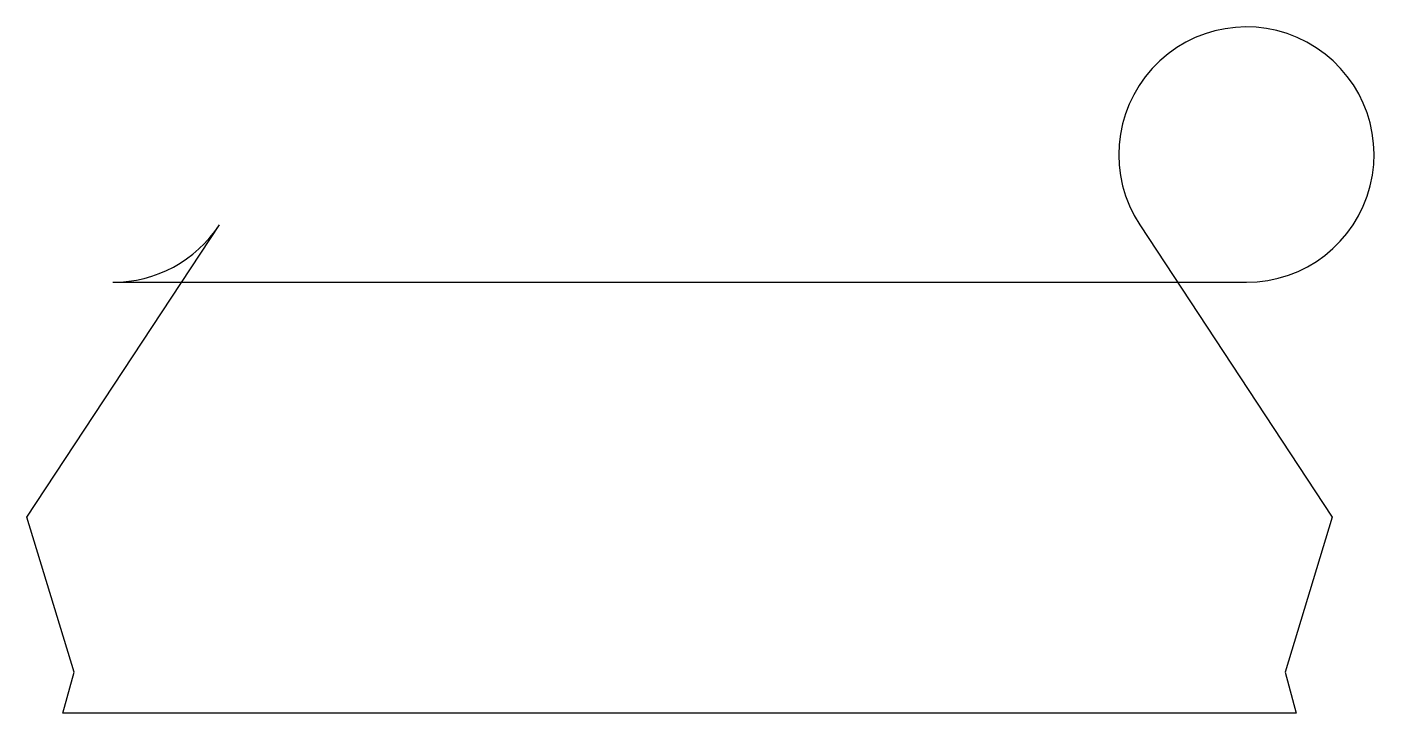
# Model space of a CAD drawing. Header units: metres. Extents: x -22.3 to 23.7, y 0 to 23.4.
import ezdxf

# ---------------------------------------------------------------- set-up
doc = ezdxf.new("R2010")
doc.units = ezdxf.units.M
doc.layers.add('CUT', color=1, linetype='Continuous')

msp = doc.modelspace()

# ---------------------------------------------------------------- linework, layer by layer
at = {"layer": 'CUT'}
for p, q in [((-22.28, 6.682), (-15.709, 16.661)), ((15.709, 16.661), (22.28, 6.682)), ((-19.348, 14.7), (19.348, 14.7)), ((-20.67, 1.4), (-22.28, 6.682)), ((22.28, 6.682), (20.67, 1.4)), ((-21.05, 0), (-20.67, 1.4)), ((20.67, 1.4), (21.05, 0)), ((21.05, 0), (-21.05, 0))]:
    msp.add_line(p, q, dxfattribs=at)
for centre, end in [((19.348, 19.057), -146.633), ((-19.348, 19.057), -33.367)]:
    msp.add_arc(centre, 4.357, -90, end, dxfattribs=at)

doc.saveas('drawing.dxf')
